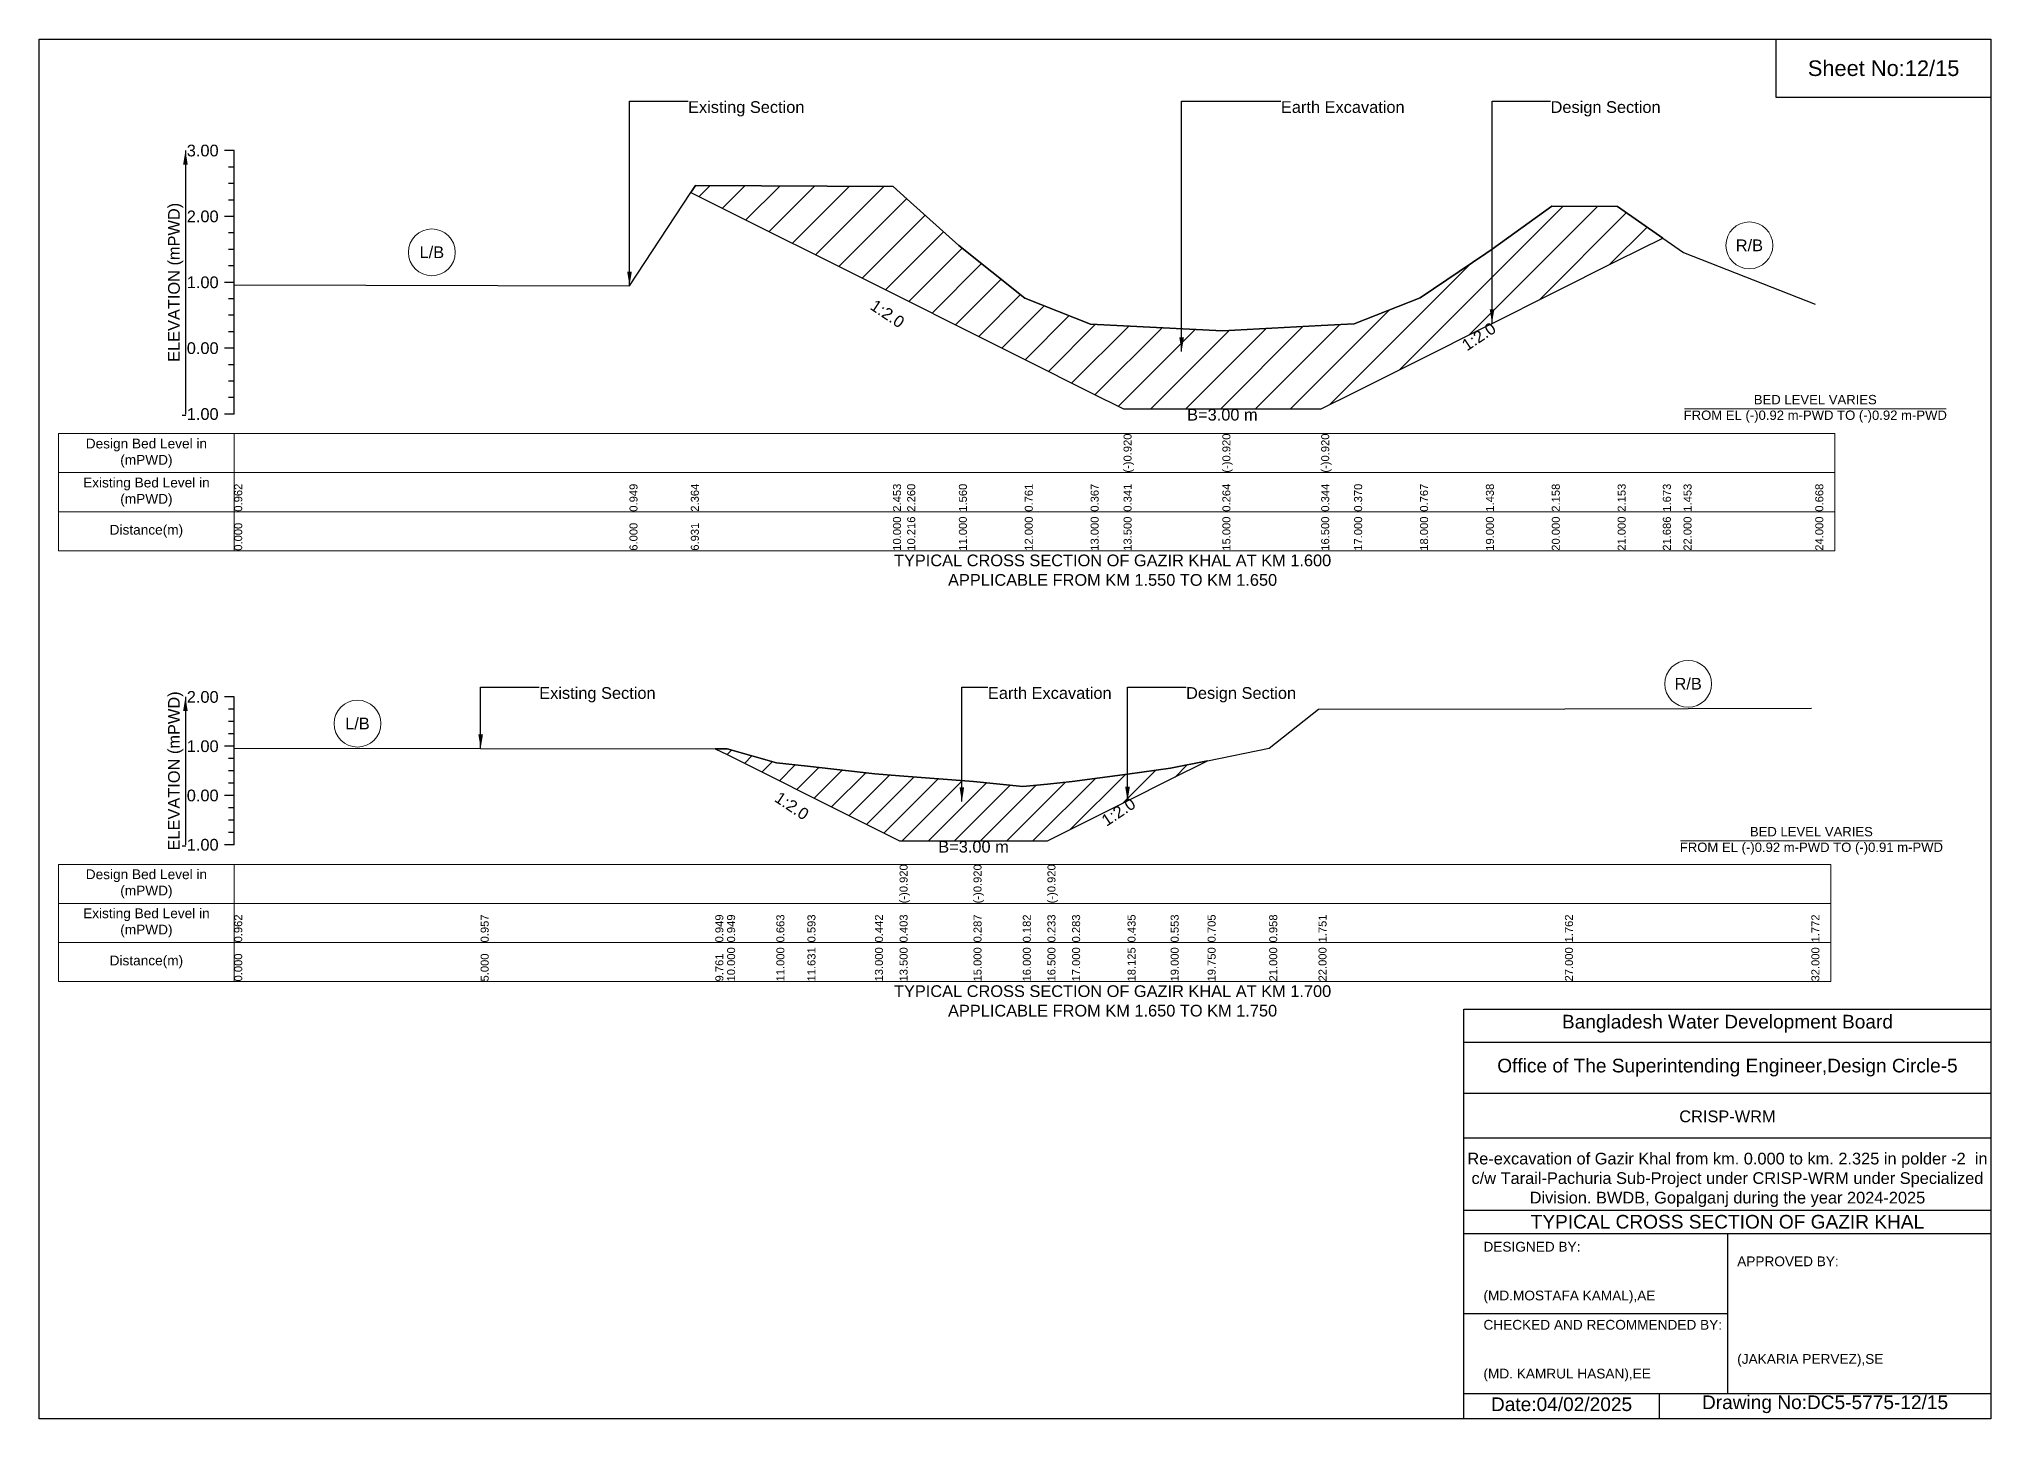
# Model space of a CAD drawing. Header units: inches. Extents: x 91000 to 258000, y -5656 to 9994.
# Drawn here: x 210000 to 218000, y -5656 to 0 of the extents above; entities that cross this region are included whole.
import ezdxf

# ---------------------------------------------------------------- set-up
doc = ezdxf.new("R2010")
doc.units = ezdxf.units.IN
doc.header["$LTSCALE"] = 7
doc.header["$MEASUREMENT"] = 0
for name, color, linetype, lineweight in [('Cross section Data Border', 7, 'Continuous', 9), ('Cross Section Labels', 7, 'Continuous', 9), ('Existing_Bed_Level for Xsection', 7, 'Continuous', 25)]:
    doc.layers.add(name, color=color, linetype=linetype, lineweight=lineweight)
doc.styles.get("Standard").update_dxf_attribs({"font": 'arial.ttf'})
doc.dimstyles.get("Standard").update_dxf_attribs({"dimtxt": 0.18, "dimasz": 0.18, "dimexe": 0.18, "dimexo": 0.0625, "dimgap": 0.09, "dimtad": 0, "dimtih": 1, "dimtoh": 1, "dimdec": 4, "dimzin": 0, "dimdsep": 46, "dimtxsty": 'Standard', "dimcen": 0.09, "dimadec": 0, "dimazin": 0, "dimtfac": 1, "dimtdec": 4, "dimtofl": 0, "dimtmove": 0, "dimatfit": 3, "dimfxl": 1, "dimtolj": 1, "dimtzin": 0, "dimarcsym": 0})

msp = doc.modelspace()

# ---------------------------------------------------------------- hatches: boundary and pattern name
at = {"layer": 'Existing_Bed_Level for Xsection'}
h = msp.add_hatch(dxfattribs=at)
h.set_pattern_fill('ANSI31', color=256, scale=810, style=0)
h.paths.add_polyline_path([(212671.4, -628.9), (212690, -638.2), (213500, -1043.2), (213558.2, -1072.3), (213770, -1178.2), (214040, -1313.2), (214310, -1448.2), (214445, -1515.7), (214850, -1515.7), (215255, -1515.7), (215390, -1448.2), (215660, -1313.2), (215930, -1178.2), (215955.1, -1165.6), (216200, -1043.2), (216470, -908.2), (216655.2, -815.6), (216470, -686), (216200, -684.6), (215955.1, -861), (215930, -879), (215660, -1060.2), (215390, -1167.4), (215255, -1174.5), (214850, -1196), (214445, -1175.1), (214310, -1168.2), (214040, -1061.8), (213770, -846.1), (213558.2, -657), (213500, -605), (212690, -600.6)])
h = msp.add_hatch(dxfattribs=at)
h.set_pattern_fill('ANSI31', color=256, scale=606, style=0)
h.paths.add_polyline_path([(212771.8, -2909), (212820, -2933.1), (213022, -3034.1), (213149.4, -3097.8), (213426, -3236.1), (213527, -3286.6), (213830, -3286.6), (214032, -3286.6), (214133, -3286.6), (214234, -3236.1), (214461.2, -3122.5), (214638, -3034.1), (214789.4, -2958.4), (214638, -2989.1), (214461.2, -3012.9), (214234, -3043.6), (214133, -3053.8), (214032, -3064), (213830, -3042.8), (213527, -3019.3), (213426, -3011.5), (213149.4, -2980.9), (213022, -2966.8), (212820, -2909.1)])

# ---------------------------------------------------------------- linework, layer by layer
for points in [[(210000, 0), (218000, 0), (218000, -5656), (210000, -5656)], [(217120, 0), (218000, 0), (218000, -240), (217120, -240)]]:
    msp.add_lwpolyline(points, close=True)
for points in [[(215840, -5656), (215840, -3976), (218000, -3976)], [(215840, -4112), (218000, -4112)], [(215840, -4320), (218000, -4320)], [(215840, -4504), (218000, -4504)], [(215840, -4800), (218000, -4800)], [(215840, -4896), (218000, -4896)], [(216920, -4896), (216920, -5552)], [(215840, -5224), (216920, -5224)], [(215840, -5552), (218000, -5552)], [(216640, -5552), (216640, -5656)]]:
    msp.add_lwpolyline(points)
at = {"layer": 'Cross section Data Border'}
for points in [[(210080, -1617.3), (217360, -1617.3), (217360, -2097.3), (210080, -2097.3)], [(210080, -3382.8), (217344, -3382.8), (217344, -3862.8), (210080, -3862.8)]]:
    msp.add_lwpolyline(points, close=True, dxfattribs=at)
for points in [[(210800, -1617.3), (210800, -2097.3)], [(210080, -1777.3), (217360, -1777.3)], [(210080, -1937.3), (217360, -1937.3)], [(210800, -3382.8), (210800, -3862.8)], [(210080, -3542.8), (217344, -3542.8)], [(210080, -3702.8), (217344, -3702.8)]]:
    msp.add_lwpolyline(points, dxfattribs=at)
at = {"layer": 'Cross Section Labels'}
for points in [[(216744.2, -1515.7), (217815.8, -1515.7)], [(216728.2, -3286.6), (217799.8, -3286.6)]]:
    msp.add_lwpolyline(points, dxfattribs=at)
for centre in [(211610, -874.3), (217010, -845.9), (216759, -2642.8), (211305, -2805.9)]:
    msp.add_circle(centre, 96, dxfattribs=at)
at = {"layer": 'Existing_Bed_Level for Xsection'}
for points in [[(210800, -457.3), (210760, -457.3)], [(210800, -1537.3), (210800, -1267.3), (210800, -997.3), (210800, -727.3), (210800, -457.3)], [(210800, -524.8), (210776, -524.8)], [(210800, -592.3), (210776, -592.3)], [(210800, -1007.5), (212420, -1011), (212671.4, -628.9), (212690, -600.6), (213500, -605), (213558.2, -657), (213770, -846.1), (214040, -1061.8), (214310, -1168.2), (214445, -1175.1), (214445, -1175.1), (214850, -1196), (214850, -1196), (215255, -1174.5), (215255, -1174.5), (215390, -1167.4), (215660, -1060.2), (215930, -879), (215955.1, -861), (216200, -684.6), (216470, -686), (216655.2, -815.6), (216740, -875), (217280, -1086.9)], [(210800, -659.8), (210776, -659.8)], [(210800, -727.3), (210760, -727.3)], [(210800, -794.8), (210776, -794.8)], [(210800, -862.3), (210776, -862.3)], [(210800, -929.8), (210776, -929.8)], [(210800, -997.3), (210760, -997.3)], [(210800, -1064.8), (210776, -1064.8)], [(210800, -1132.3), (210776, -1132.3)], [(210800, -1199.8), (210776, -1199.8)], [(210800, -1267.3), (210760, -1267.3)], [(210800, -1334.8), (210776, -1334.8)], [(210800, -1402.3), (210776, -1402.3)], [(210800, -1469.8), (210776, -1469.8)], [(210800, -1537.3), (210760, -1537.3)], [(210800, -2696.8), (210760, -2696.8)], [(210800, -3302.8), (210800, -3100.8), (210800, -2898.8), (210800, -2696.8)], [(210800, -2747.3), (210776, -2747.3)], [(210800, -2797.8), (210776, -2797.8)], [(210800, -2906.4), (211810, -2907.4), (212771.8, -2909), (212820, -2909.1), (213022, -2966.8), (213149.4, -2980.9), (213426, -3011.5), (213527, -3019.3), (213527, -3019.3), (213830, -3042.8), (213830, -3042.8), (214032, -3064), (214133, -3053.8), (214133, -3053.8), (214234, -3043.6), (214461.2, -3012.9), (214638, -2989.1), (214789.4, -2958.4), (215042, -2907.2), (215244, -2747.1), (216254, -2744.8), (217264, -2742.8)], [(210800, -2848.3), (210776, -2848.3)], [(210800, -2898.8), (210760, -2898.8)], [(210800, -2949.3), (210776, -2949.3)], [(210800, -2999.8), (210776, -2999.8)], [(210800, -3100.8), (210760, -3100.8)], [(210800, -3050.3), (210776, -3050.3)], [(210800, -3151.3), (210776, -3151.3)], [(210800, -3201.8), (210776, -3201.8)], [(210800, -3252.3), (210776, -3252.3)], [(210800, -3302.8), (210760, -3302.8)]]:
    msp.add_lwpolyline(points, dxfattribs=at)
for points in [[(212671.4, -628.9), (212671.4, -628.9), (212690, -638.2), (213500, -1043.2), (213558.2, -1072.3), (213770, -1178.2), (214040, -1313.2), (214310, -1448.2), (214445, -1515.7), (214445, -1515.7), (214850, -1515.7), (214850, -1515.7), (215255, -1515.7), (215255, -1515.7), (215390, -1448.2), (215660, -1313.2), (215930, -1178.2), (215955.1, -1165.6), (216200, -1043.2), (216470, -908.2), (216655.2, -815.6), (216470, -686), (216200, -684.6), (215955.1, -861), (215930, -879), (215660, -1060.2), (215390, -1167.4), (215255, -1174.5), (215255, -1174.5), (214850, -1196), (214850, -1196), (214445, -1175.1), (214445, -1175.1), (214310, -1168.2), (214040, -1061.8), (213770, -846.1), (213558.2, -657), (213500, -605), (212690, -600.6), (212671.4, -628.9)], [(212771.8, -2909), (212820, -2933.1), (213022, -3034.1), (213149.4, -3097.8), (213426, -3236.1), (213527, -3286.6), (213527, -3286.6), (213830, -3286.6), (213830, -3286.6), (214032, -3286.6), (214133, -3286.6), (214133, -3286.6), (214234, -3236.1), (214461.2, -3122.5), (214638, -3034.1), (214789.4, -2958.4), (214789.4, -2958.4), (214789.4, -2958.4), (214638, -2989.1), (214461.2, -3012.9), (214234, -3043.6), (214133, -3053.8), (214133, -3053.8), (214032, -3064), (213830, -3042.8), (213830, -3042.8), (213527, -3019.3), (213527, -3019.3), (213426, -3011.5), (213149.4, -2980.9), (213022, -2966.8), (212820, -2909.1)]]:
    msp.add_lwpolyline(points, close=True, dxfattribs=at)

# ---------------------------------------------------------------- texts
at = {"attachment_point": 5}
for s, insert, char_height in [('Sheet No:12/15', (217560, -120), 64), ('Bangladesh Water Development Board', (216920, -4036), 56), ('Office of The Superintending Engineer,Design Circle-5', (216920, -4216), 56)]:
    msp.add_mtext(s, dxfattribs=dict(at, insert=insert, char_height=char_height))
for s, insert, char_height, width, attachment_point in [('CRISP-WRM', (216920, -4416), 48, 2240, 5), ('Re-excavation of Gazir Khal from km. 0.000 to km. 2.325 in polder -2  in c/w Tarail-Pachuria Sub-Project under CRISP-WRM under Specialized Division. BWDB, Gopalganj during the year 2024-2025', (216920, -4676), 48, 2160, 5), ('TYPICAL CROSS SECTION OF GAZIR KHAL', (216920, -4848), 56, 2240, 5), ('DESIGNED BY:^J^J^J(MD.MOSTAFA KAMAL),AE', (215920, -5056), 40, 1120, 4), ('APPROVED BY:^J^J^J^J^J^J(JAKARIA PERVEZ),SE', (216960, -5216), 40, 1120, 4), ('CHECKED AND RECOMMENDED BY:^J^J^J(MD. KAMRUL HASAN),EE', (215920, -5376), 40, 1120, 4), ('Date:04/02/2025', (216240, -5596), 56, 1120, 5), ('Drawing No:DC5-5775-12/15', (217320, -5596), 56, 1760, 5)]:
    msp.add_mtext(s, dxfattribs=dict(insert=insert, char_height=char_height, width=width, attachment_point=attachment_point))
at = {"layer": 'Cross section Data Border', "char_height": 40, "width": 640, "attachment_point": 5}
for s, insert in [('Design Bed Level in (mPWD)', (210440, -1697.3)), ('Existing Bed Level in (mPWD)', (210440, -1857.3)), ('Distance(m)', (210440, -2017.3)), ('Design Bed Level in (mPWD)', (210440, -3462.8)), ('Existing Bed Level in (mPWD)', (210440, -3622.8)), ('Distance(m)', (210440, -3782.8))]:
    msp.add_mtext(s, dxfattribs=dict(at, insert=insert))
at = {"layer": 'Cross Section Labels'}
for s, insert, char_height, attachment_point in [('Existing Section', (212660, -254.8), 48, 1), ('Earth Excavation', (215090, -254.8), 48, 1), ('Design Section', (216195.1, -254.8), 48, 1), ('L/B', (211610, -874.3), 48, 5), ('R/B', (217010, -845.9), 48, 5), ('B=3.00 m', (214850, -1515.7), 48, 2), ('BED LEVEL VARIES ^JFROM EL (-)0.92 m-PWD TO (-)0.92 m-PWD', (217280, -1515.7), 38.4, 5), ('TYPICAL CROSS SECTION OF GAZIR KHAL AT KM 1.600^JAPPLICABLE FROM KM 1.550 TO KM 1.650', (214400, -2177.3), 48, 5), ('R/B', (216759, -2642.8), 48, 5), ('Existing Section', (212050, -2656.4), 48, 1), ('Earth Excavation', (213889.1, -2656.4), 48, 1), ('Design Section', (214701.2, -2656.4), 48, 1), ('L/B', (211305, -2805.9), 48, 5), ('BED LEVEL VARIES ^JFROM EL (-)0.92 m-PWD TO (-)0.91 m-PWD', (217264, -3286.6), 38.4, 5), ('B=3.00 m', (213830, -3286.6), 48, 2), ('TYPICAL CROSS SECTION OF GAZIR KHAL AT KM 1.700^JAPPLICABLE FROM KM 1.650 TO KM 1.750', (214400, -3942.8), 48, 5)]:
    msp.add_mtext(s, dxfattribs=dict(at, insert=insert, char_height=char_height, attachment_point=attachment_point))
at = {"layer": 'Cross Section Labels', "char_height": 48, "attachment_point": 2}
for insert, rotation in [((213490.7, -1106), 326.30993), ((215887.6, -1199.4), 33.69007), ((213098.9, -3123), 326.30993), ((214410.7, -3147.8), 33.69007)]:
    msp.add_mtext('1:2.0', dxfattribs=dict(at, insert=insert, rotation=rotation))
at = {"layer": 'Existing_Bed_Level for Xsection', "char_height": 48, "attachment_point": 6}
for s, insert in [('3.00', (210736, -457.3)), ('2.00', (210736, -727.3)), ('1.00', (210736, -997.3)), ('0.00', (210736, -1267.3)), ('-1.00', (210736, -1537.3)), ('2.00', (210736, -2696.8)), ('1.00', (210736, -2898.8)), ('0.00', (210736, -3100.8)), ('-1.00', (210736, -3302.8))]:
    msp.add_mtext(s, dxfattribs=dict(at, insert=insert))
at = {"layer": 'Existing_Bed_Level for Xsection', "rotation": 90}
for s, insert, char_height, attachment_point in [('ELEVATION (mPWD)', (210560, -997.3), 48, 5), ('(-)0.920', (214445, -1777.3), 32.8, 1), ('(-)0.920', (214850, -1777.3), 32.8, 1), ('(-)0.920', (215255, -1777.3), 32.8, 1), ('0.962', (210800, -1937.3), 32.8, 1), ('0.949', (212420, -1937.3), 32.8, 1), ('2.364', (212671.4, -1937.3), 32.8, 1), ('2.453', (213500, -1937.3), 32.8, 1), ('2.260', (213558.2, -1937.3), 32.8, 1), ('1.560', (213770, -1937.3), 32.8, 1), ('0.761', (214040, -1937.3), 32.8, 1), ('0.367', (214310, -1937.3), 32.8, 1), ('0.341', (214445, -1937.3), 32.8, 1), ('0.264', (214850, -1937.3), 32.8, 1), ('0.344', (215255, -1937.3), 32.8, 1), ('0.370', (215390, -1937.3), 32.8, 1), ('0.767', (215660, -1937.3), 32.8, 1), ('1.438', (215930, -1937.3), 32.8, 1), ('2.158', (216200, -1937.3), 32.8, 1), ('2.153', (216470, -1937.3), 32.8, 1), ('1.673', (216655.2, -1937.3), 32.8, 1), ('1.453', (216740, -1937.3), 32.8, 1), ('0.668', (217280, -1937.3), 32.8, 1), ('0.000', (210800, -2097.3), 32.8, 1), ('6.000', (212420, -2097.3), 32.8, 1), ('6.931', (212671.4, -2097.3), 32.8, 1), ('10.000', (213500, -2097.3), 32.8, 1), ('10.216', (213558.2, -2097.3), 32.8, 1), ('11.000', (213770, -2097.3), 32.8, 1), ('12.000', (214040, -2097.3), 32.8, 1), ('13.000', (214310, -2097.3), 32.8, 1), ('13.500', (214445, -2097.3), 32.8, 1), ('15.000', (214850, -2097.3), 32.8, 1), ('16.500', (215255, -2097.3), 32.8, 1), ('17.000', (215390, -2097.3), 32.8, 1), ('18.000', (215660, -2097.3), 32.8, 1), ('19.000', (215930, -2097.3), 32.8, 1), ('20.000', (216200, -2097.3), 32.8, 1), ('21.000', (216470, -2097.3), 32.8, 1), ('21.686', (216655.2, -2097.3), 32.8, 1), ('22.000', (216740, -2097.3), 32.8, 1), ('24.000', (217280, -2097.3), 32.8, 1), ('ELEVATION (mPWD)', (210560, -2999.8), 48, 5), ('(-)0.920', (213527, -3542.8), 32.8, 1), ('(-)0.920', (213830, -3542.8), 32.8, 1), ('(-)0.920', (214133, -3542.8), 32.8, 1), ('0.962', (210800, -3702.8), 32.8, 1), ('0.957', (211810, -3702.8), 32.8, 1), ('0.949', (212771.8, -3702.8), 32.8, 1), ('0.949', (212820, -3702.8), 32.8, 1), ('0.663', (213022, -3702.8), 32.8, 1), ('0.593', (213149.4, -3702.8), 32.8, 1), ('0.442', (213426, -3702.8), 32.8, 1), ('0.403', (213527, -3702.8), 32.8, 1), ('0.287', (213830, -3702.8), 32.8, 1), ('0.182', (214032, -3702.8), 32.8, 1), ('0.233', (214133, -3702.8), 32.8, 1), ('0.283', (214234, -3702.8), 32.8, 1), ('0.435', (214461.2, -3702.8), 32.8, 1), ('0.553', (214638, -3702.8), 32.8, 1), ('0.705', (214789.4, -3702.8), 32.8, 1), ('0.958', (215042, -3702.8), 32.8, 1), ('1.751', (215244, -3702.8), 32.8, 1), ('1.762', (216254, -3702.8), 32.8, 1), ('1.772', (217264, -3702.8), 32.8, 1), ('0.000', (210800, -3862.8), 32.8, 1), ('5.000', (211810, -3862.8), 32.8, 1), ('9.761', (212771.8, -3862.8), 32.8, 1), ('10.000', (212820, -3862.8), 32.8, 1), ('11.000', (213022, -3862.8), 32.8, 1), ('11.631', (213149.4, -3862.8), 32.8, 1), ('13.000', (213426, -3862.8), 32.8, 1), ('13.500', (213527, -3862.8), 32.8, 1), ('15.000', (213830, -3862.8), 32.8, 1), ('16.000', (214032, -3862.8), 32.8, 1), ('16.500', (214133, -3862.8), 32.8, 1), ('17.000', (214234, -3862.8), 32.8, 1), ('18.125', (214461.2, -3862.8), 32.8, 1), ('19.000', (214638, -3862.8), 32.8, 1), ('19.750', (214789.4, -3862.8), 32.8, 1), ('21.000', (215042, -3862.8), 32.8, 1), ('22.000', (215244, -3862.8), 32.8, 1), ('27.000', (216254, -3862.8), 32.8, 1), ('32.000', (217264, -3862.8), 32.8, 1)]:
    msp.add_mtext(s, dxfattribs=dict(at, insert=insert, char_height=char_height, attachment_point=attachment_point))

# ---------------------------------------------------------------- leaders
at = {"layer": 'Cross Section Labels', "annotation_type": 0, "has_hookline": 1, "hookline_direction": 0}
for points, text_width in [([(212420, -1011), (212420, -254.8), (212659.9, -254.8)], 467.2), ([(214682.8, -1280.8), (214682.8, -254.8), (215089.9, -254.8)], 497), ([(215955.1, -1165.6), (215955.1, -254.8), (216195, -254.8)], 441.2), ([(211810, -2907.4), (211810, -2656.4), (212049.9, -2656.4)], 467.2), ([(213782.2, -3125.1), (213782.2, -2656.4), (213889, -2656.4)], 497), ([(214461.2, -3122.5), (214461.2, -2656.4), (214701.1, -2656.4)], 441.2)]:
    msp.add_leader(points, dimstyle='Standard', override={"dimasz": 57.6}, dxfattribs=dict(at, text_width=text_width))
at = {"layer": 'Existing_Bed_Level for Xsection'}
for points in [[(210600, -457.3), (210600, -1537.3)], [(210600, -2696.8), (210600, -3302.8)]]:
    msp.add_leader(points, dimstyle='Standard', override={"dimasz": 57.6}, dxfattribs=at)

doc.saveas('drawing.dxf')
